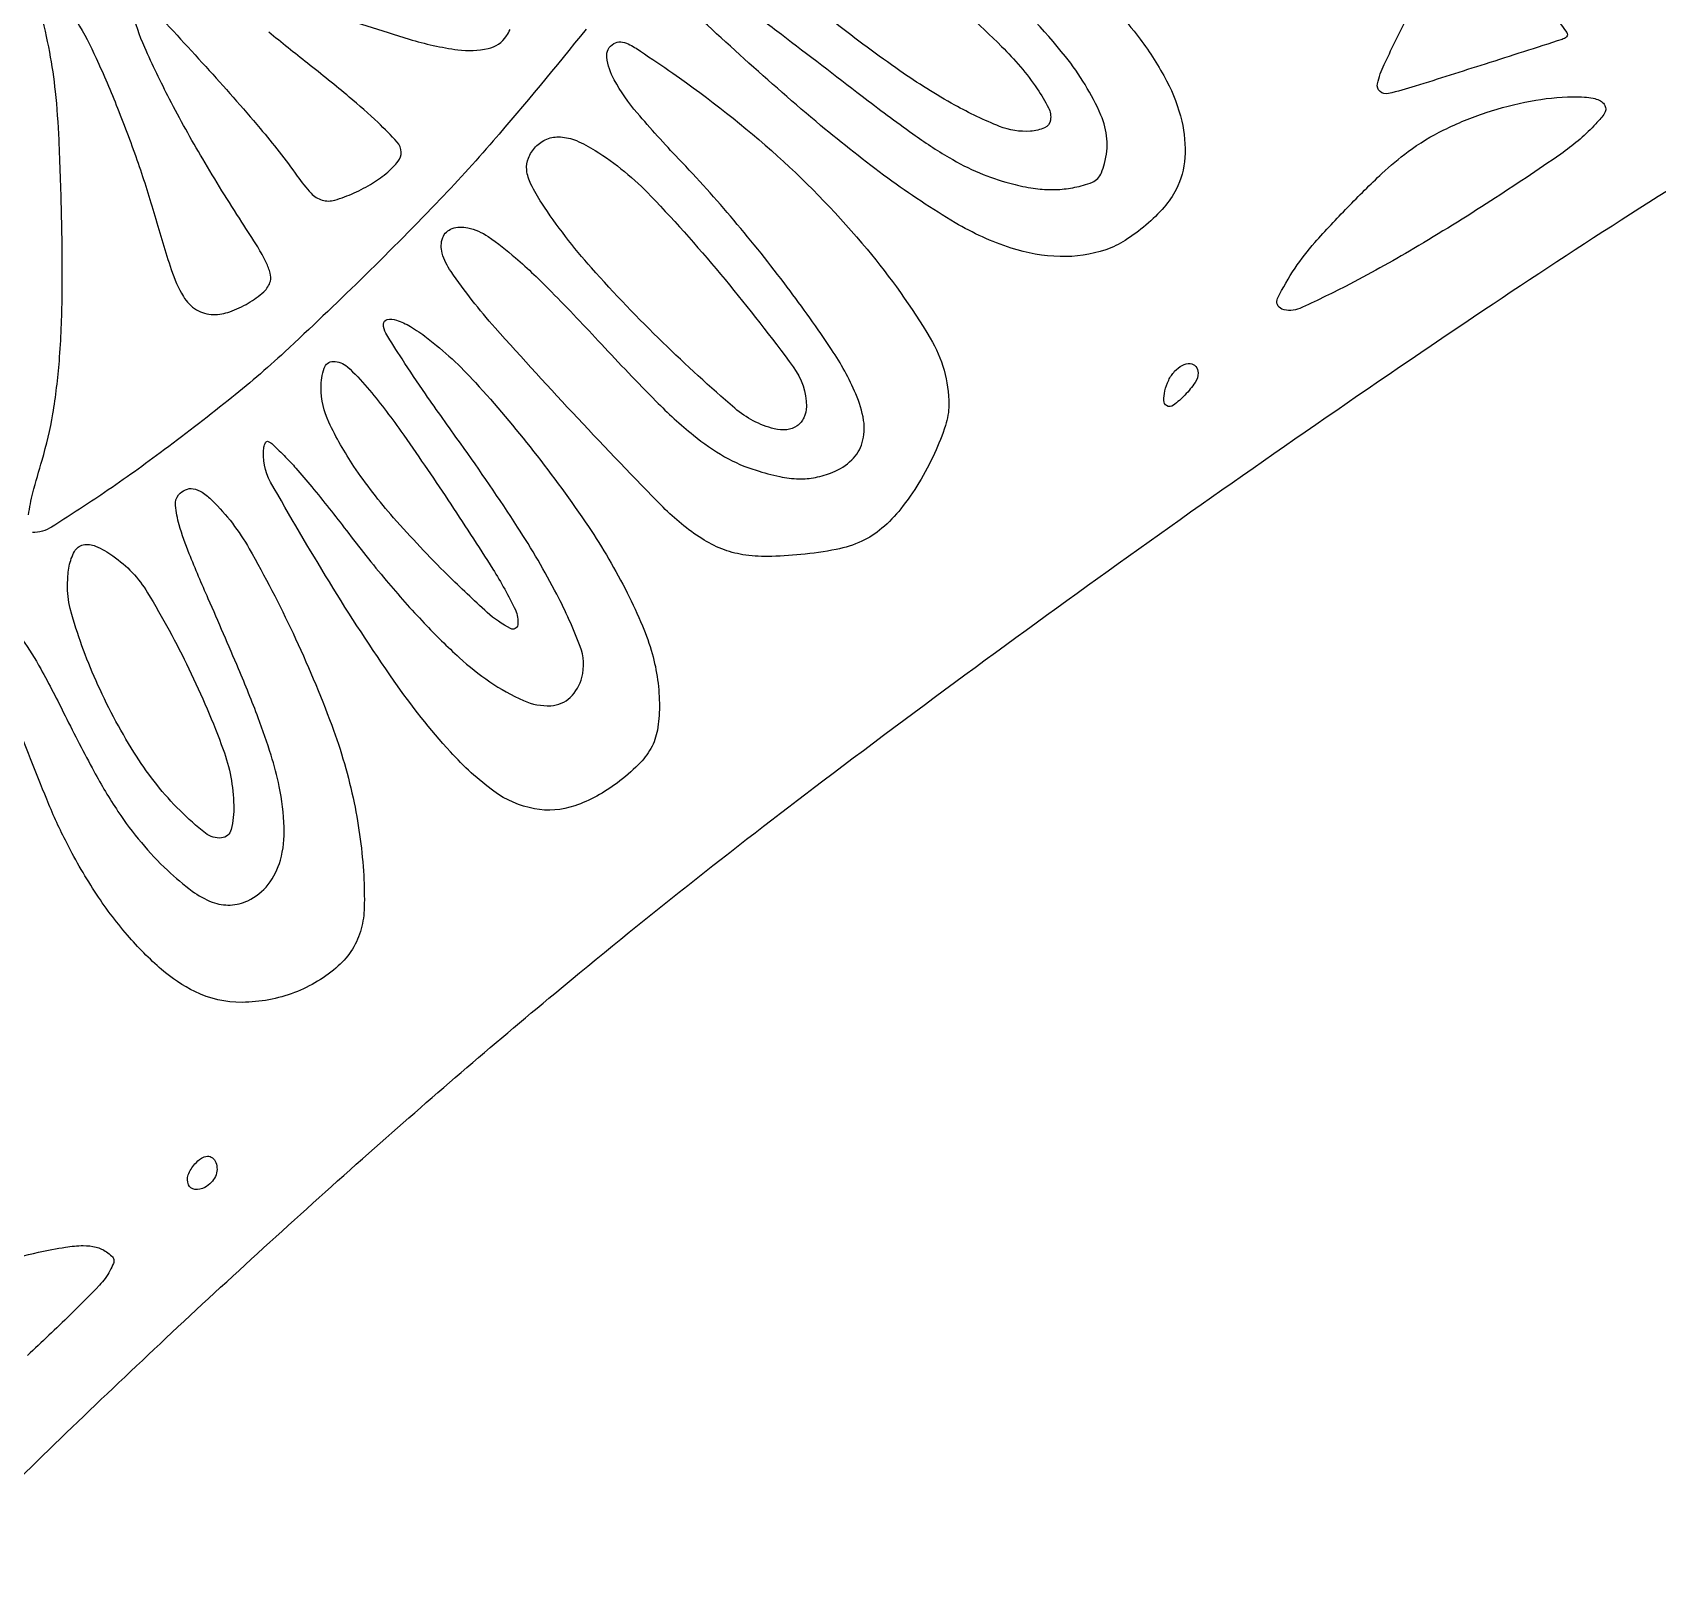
# Model space of a CAD drawing. Header units: inches. Extents: x 0 to 5940, y 0 to 4205.
# Drawn here: x 5486.68 to 5512.86, y 715.4 to 740.14 of the extents above; entities that cross this region are included whole.
import ezdxf

# ---------------------------------------------------------------- set-up
doc = ezdxf.new("R2010")
doc.units = ezdxf.units.IN
doc.header["$LTSCALE"] = 50
doc.header["$MEASUREMENT"] = 0

# ---------------------------------------------------------------- blocks, each defined once
blk = doc.blocks.new('JACZ-COO-GE-001-CAR-LOGO-R00')
at = {"color": 8}
for points in [[(5694.27, 2201.08, -0.010318), (5729.1, 2236.87, -0.006555), (5771.05, 2277.16, -0.006451), (5815.26, 2317.46, -0.008236), (5857.07, 2353.39, -0.011554), (5917.3, 2401.14, -0.007023), (5990.57, 2454.91, -0.007007), (6065.78, 2506.93, -0.010955), (6132.07, 2549.34, 0.000596)], [(5976.78, 2580.96, -0.040974), (5988.53, 2567.77, -0.040354), (5994.5, 2558.36, -0.062534), (5997.88, 2549.36, -0.075013), (5998.58, 2541.13, -0.102069), (5996.61, 2533.96, -0.062285), (5993.94, 2530.03, -0.035554), (5989.85, 2525.99, -0.035479), (5985.21, 2522.55, -0.059527), (5980.84, 2520.45, -0.089226), (5970.56, 2518.9, -0.072525), (5959.56, 2520.81, -0.054657), (5947.02, 2526.51, -0.024471), (5931.88, 2536.52, -0.015977), (5916.76, 2548.39, -0.009732), (5899.63, 2563.32, -0.003526), (5883.13, 2578.48, -0.209764)], [(5899.58, 2575.12, -0.005125), (5907.98, 2568.84, -0.000639), (5926.07, 2554.98, 0.007585), (5937.49, 2546.48, 0.022755), (5945.63, 2541.16, 0.032121), (5952.43, 2537.71, 0.037617), (5959.27, 2535.37, 0.021968), (5964, 2534.35, 0.03503), (5968.12, 2533.95, 0.038574), (5971.95, 2534.15, 0.035907), (5975.79, 2534.92, 0.033918), (5977.82, 2535.64, 0.099072), (5979.03, 2536.47, 0.0961), (5979.85, 2537.73, 0.030766), (5980.56, 2539.85, 0.171184), (5979.74, 2550.69, 0.064976), (5971.76, 2563.85, 0.038335), (5955.85, 2580.88, 0.010762)], [(5864.08, 2570, -0.008335), (5843.21, 2544.88, -0.014377), (5830.42, 2530.84, -0.007134), (5813.46, 2513.74, -0.007027), (5796.41, 2497.5, -0.018723), (5783.66, 2486.56, -0.00748), (5768.44, 2474.82, -0.012042), (5755.08, 2465.32, -0.008952), (5744.03, 2458.15, -0.138188), (5739.71, 2456.89, -0.397343)], [(5738.86, 2460.87, -0.030391), (5739.83, 2465.84, -0.009308), (5741.9, 2473.2, 0.031585), (5744.3, 2483.55, 0.021825), (5745.77, 2495.49, 0.01732), (5746.4, 2510.12, 0.008344), (5746.26, 2528.88, 0.004711), (5745.71, 2545.16, 0.015205), (5744.91, 2555.96, 0.020503), (5743.61, 2564.83, 0.016366), (5741.52, 2574.26, -0.007609)], [(5749.75, 2571.68, -0.027254), (5754.03, 2563.51, -0.011878), (5758.85, 2552.24, -0.011614), (5763.47, 2539.86, -0.014043), (5767.21, 2528.04, 0.009396), (5770.9, 2515.97, 0.055313), (5773.63, 2509.95, 0.120578), (5776.56, 2506.97, 0.139457), (5780.39, 2505.88, 0.085652), (5784.07, 2506.51, 0.047787), (5788.21, 2508.45, 0.048006), (5791.69, 2510.98, 0.151197), (5793.17, 2513.42, 0.131141), (5793.14, 2515.16, 0.043486), (5792.23, 2517.58, 0.025678), (5790.32, 2521.06, 0.006142), (5786.79, 2526.63, -0.010733), (5777.97, 2540.86, -0.013924), (5770.53, 2554.28, -0.015037), (5764.94, 2565.91, -0.046977), (5762.18, 2574.13, -0.025724)], [(5765.71, 2575.66, -0.00282), (5778.67, 2561.58, -0.008576), (5790.88, 2547.69, -0.021199), (5799.21, 2536.99, 0.031197), (5802.33, 2533.14, 0.135213), (5804.8, 2531.6, 0.143741), (5807.63, 2531.59, 0.036898), (5811.96, 2533.2, 0.029294), (5816.14, 2535.42, 0.041424), (5819.55, 2537.9, 0.048351), (5821.87, 2540.33, 0.167918), (5822.57, 2542.36, 0.187999), (5821.69, 2544.62, 0.017033), (5817.36, 2549.01, 0.01665), (5810.9, 2554.75, 0.006329), (5801.53, 2562.33, -0.004181), (5792.8, 2569.33, -0.010676)], [(5805.41, 2573.91, 0.008332), (5824.35, 2567.76, 0.041196), (5835.29, 2565.37, 0.085768), (5842.08, 2565.64, 0.197764), (5846.22, 2568.47, 0.041615), (5847.02, 2569.94, 0.084522)], [(5941.85, 2580.69, -0.010836), (5957.44, 2566.11, -0.049238), (5965.43, 2556.6, -0.032614), (5967.97, 2552.32, -0.158284), (5968.4, 2549.56, -0.255564), (5967.09, 2547.86, -0.085028), (5963.91, 2547.08, -0.11406), (5956.98, 2548.15, -0.031273), (5946.93, 2552.94, -0.025853), (5934.57, 2560.66, -0.013461), (5919.96, 2571.47, -0.004416)], [(5737.44, 2432.88, -0.032353), (5741.59, 2426.3, -0.009654), (5747.07, 2415.75, 0.009399), (5753.53, 2403.28, 0.022014), (5758.94, 2394.27, 0.028023), (5764.19, 2387.24, 0.03043), (5770.06, 2381.03, 0.026848), (5775.6, 2376.38, 0.070759), (5780.13, 2373.89, 0.100202), (5784.17, 2373.23, 0.102261), (5788.11, 2374.2, 0.115542), (5792.67, 2377.84, 0.099809), (5795.43, 2383.33, 0.07717), (5796.27, 2390.69, 0.040375), (5795.16, 2399.88, 0.025709), (5793.34, 2406.9, 0.014227), (5790.45, 2415.27, 0.00995), (5786.03, 2426.27, 0.003411), (5779.22, 2442.03, -0.007228), (5774.94, 2452.14, -0.027153), (5772.7, 2458.65, -0.042732), (5771.85, 2463, -0.202519), (5772.57, 2465.38, -0.117342), (5774.1, 2466.53, -0.145031), (5775.86, 2466.75, -0.107217), (5777.86, 2465.95, -0.046416), (5780.09, 2464.13, -0.069058), (5788.43, 2453.27, -0.0195), (5798.26, 2434.28, -0.020393), (5806.96, 2413.61, -0.03833), (5811.98, 2396.21, -0.018233), (5813.36, 2388.03, -0.018775), (5814.13, 2379.85, -0.019422), (5814.26, 2372.66, -0.060452), (5813.57, 2367.88, -0.145757), (5808.43, 2359.54, -0.092113), (5798.59, 2353.57, -0.088193), (5786.82, 2351.36, -0.116881), (5776.24, 2353.77, -0.064673), (5768.73, 2358.74, -0.037106), (5761.06, 2366.46, -0.033309), (5753.7, 2376.31, -0.026837), (5747.12, 2387.77, -0.021258), (5742.93, 2397.02, -0.003535), (5735.76, 2415.2, -0.000626)], [(5723.76, 2288.99, -0.066999), (5741.09, 2295.22, -0.0116), (5747.15, 2296.37, -0.039473), (5751.15, 2296.72, -0.062299), (5754.03, 2296.37, -0.092511), (5756.34, 2295.32, -0.030478), (5757.59, 2294.34, -0.164702), (5758, 2293.59, -0.146364), (5757.91, 2292.7, -0.022478), (5757.14, 2291.07, -0.069917), (5754.78, 2287.8, -0.007539), (5748.19, 2281.15, -0.007101), (5738.62, 2272.04, -0.002459)]]:
    blk.add_lwpolyline(points, format="xyb", dxfattribs=at)
for points in [[(6070.71, 2586.07, -0.010952), (6075.81, 2580.3, -0.012403), (6080.43, 2574.54, -0.005055), (6084.37, 2569.27, -0.369816), (6084.29, 2568.27, -0.119465), (6083.34, 2567.69, -0.000231), (6066.03, 2562.15, -0.001283), (6050.34, 2557.19, -0.015911), (6044.32, 2555.51, -0.242913), (6042.43, 2555.97, -0.278195), (6041.86, 2557.72, -0.05353), (6043.37, 2562.06, -0.005632), (6048.08, 2571.75, -0.013307), (6052.85, 2580.68, -0.032779), (6056.94, 2586.88, -0.04449), (6060.46, 2590.76, -0.188326), (6063.33, 2591.88, -0.142908), (6064.46, 2591.55, -0.024712), (6066.29, 2590.25, -0.023954), (6068.43, 2588.39, -0.01582)], [(5883.55, 2560.11, -0.032129), (5907.11, 2541.46, -0.035681), (5927.21, 2520.55, -0.038081), (5941.41, 2500.57, -0.136353), (5945.57, 2485.62, -0.079725), (5944.82, 2480.97, -0.028504), (5942.35, 2474.7, -0.027765), (5938.86, 2468.1, -0.031973), (5934.79, 2462.25, -0.048294), (5930.56, 2457.87, -0.069276), (5926.01, 2454.96, -0.058807), (5920.29, 2453.11, -0.025187), (5912.33, 2451.95, -0.019398), (5904.88, 2451.54, -0.044189), (5899.27, 2451.94, -0.054404), (5894.58, 2453.23, -0.048304), (5890.07, 2455.54, -0.056424), (5881.37, 2462.62, -0.005274), (5862.23, 2482.59, -0.006755), (5843.65, 2502.92, -0.0307), (5833.75, 2515.53, -0.078481), (5831.77, 2519.66, -0.165162), (5831.9, 2523.17, -0.223253), (5834, 2525.2, -0.136966), (5837.5, 2525.39, -0.097264), (5842.1, 2523.39, -0.028142), (5848.25, 2518.62, -0.019926), (5856.32, 2511, -0.006647), (5867.53, 2499.24, 0.007689), (5879.78, 2486.43, 0.026924), (5888.22, 2478.75, 0.041322), (5895.21, 2473.95, 0.054973), (5902.27, 2470.89, 0.021644), (5907.63, 2469.48, 0.047106), (5911.86, 2468.98, 0.055957), (5915.61, 2469.31, 0.045468), (5919.49, 2470.46, 0.09619), (5923.76, 2473.21, 0.130502), (5926.13, 2477.11, 0.113397), (5926.44, 2482.11, 0.061395), (5924.69, 2488.05, 0.045157), (5919.23, 2498.05, 0.013956), (5909.28, 2512.05, 0.01391), (5897.29, 2527.07, 0.015426), (5884.88, 2540.88, -0.014205), (5875.57, 2551.19, -0.048516), (5870.4, 2558.59, -0.099377), (5868.75, 2563.68, -0.301747), (5870.32, 2566.77, -0.143404), (5871.86, 2567.13, -0.103198), (5873.57, 2566.67, -0.032325), (5876.34, 2565.04, -0.002426)], [(6092.6, 2553.34, -0.11247), (6093.09, 2552.37, -0.161882), (6093.02, 2551.43, -0.079256), (6092.28, 2550.24, -0.01349), (6090.48, 2548.27, -0.04933), (6083.04, 2541.94, -0.008135), (6067.35, 2531.44, -0.009559), (6050.02, 2520.71, -0.014978), (6034.68, 2512.22, -0.013697), (6024.4, 2507.28, -0.193571), (6020.4, 2507.13, -0.447291), (6019.43, 2509.52, -0.03402), (6023.34, 2516.29, -0.033578), (6027.81, 2522.06, -0.010931), (6035.14, 2529.96, -0.011063), (6042.87, 2537.59, -0.030463), (6048.74, 2542.49, -0.04444), (6056.75, 2547.36, -0.033976), (6066.25, 2551.26, -0.033852), (6076.23, 2553.84, -0.042923), (6085.7, 2554.8, -0.016633), (6088.34, 2554.75, -0.039073), (6090.29, 2554.49, -0.054256), (6091.69, 2554.03, -0.113739)], [(5866.12, 2542.76, -0.061915), (5878.66, 2532.5, -0.017883), (5895.3, 2513.73, -0.013016), (5910.64, 2494.11, -0.160749), (5913.57, 2485.23, -0.107374), (5913.02, 2482.71, -0.134362), (5911.5, 2480.89, -0.126082), (5909.18, 2480.02, -0.088458), (5906.37, 2480.21, -0.117117), (5897.48, 2484.83, -0.014588), (5881.32, 2499.63, -0.018361), (5865.32, 2516.35, -0.036111), (5854.12, 2530.94, -0.029965), (5851.69, 2535.16, -0.088719), (5850.75, 2538.36, -0.124412), (5851.12, 2541.04, -0.092183), (5852.74, 2543.56, -0.109713), (5855.29, 2545.3, -0.110293), (5858.33, 2545.79, -0.084794), (5861.92, 2544.95, -0.041039)], [(5828.28, 2500.71, -0.044023), (5839.23, 2490.62, -0.017984), (5852.3, 2475.15, -0.018098), (5864.61, 2458.26, -0.031889), (5873.33, 2443.36, -0.016891), (5876.73, 2435.98, -0.030443), (5878.93, 2429.7, -0.035027), (5880.16, 2423.85, -0.034147), (5880.57, 2417.84, -0.043744), (5880.1, 2412.5, -0.082809), (5878.66, 2408.43, -0.074187), (5875.86, 2404.77, -0.029431), (5871.05, 2400.63, -0.079257), (5861.54, 2395.52, -0.130689), (5852.5, 2394.84, -0.112955), (5843.4, 2398.79, -0.050232), (5833.63, 2407.62, -0.031996), (5820.97, 2423.55, -0.014586), (5806.42, 2445.83, -0.008535), (5793.22, 2468.25, -0.165447), (5791.74, 2476.06, -0.086004), (5792.1, 2477.17, -0.39652), (5792.69, 2477.38, -0.085665), (5793.73, 2476.67, -0.004674), (5796.59, 2473.88, -0.019027), (5798.91, 2471.38, -0.00494), (5802.46, 2467.18, -0.005016), (5806.41, 2462.3, -0.0051), (5810.24, 2457.38, 0.011317), (5819.18, 2446.17, 0.015625), (5827.74, 2436.55, 0.017673), (5835.62, 2428.8, 0.03555), (5842.45, 2423.39, 0.045184), (5850.05, 2419.15, 0.117202), (5856.17, 2418, 0.18098), (5860.54, 2419.88, 0.141136), (5863.16, 2424.38, 0.153199), (5862.76, 2431.33, 0.029211), (5857.52, 2443.03, 0.024461), (5848.72, 2458.12, 0.011165), (5835.85, 2476.98, -0.003131), (5828.02, 2488.05, -0.008911), (5822.76, 2495.9, -0.007417), (5819.14, 2501.68, -0.136748), (5818.57, 2503.74, -0.36234), (5819.41, 2504.75, -0.121132), (5821.48, 2504.62, -0.059975), (5824.63, 2503.21, -0.028912)], [(5814.94, 2489.5, -0.021487), (5822.47, 2479.72, -0.006489), (5833.06, 2464.24, -0.006028), (5843.15, 2448.68, -0.029538), (5848.21, 2439.51, -0.146236), (5848.73, 2436.16, -0.51805), (5847.13, 2435.33, -0.064677), (5841.88, 2438.97, -0.010891), (5832.98, 2447.38, -0.017856), (5820.85, 2460.24, -0.031582), (5811.95, 2471.78, -0.038623), (5806.3, 2481.71, -0.11034), (5804.57, 2489.43, -0.077299), (5805.26, 2493.84, -0.324492), (5807.29, 2495.34, -0.187679), (5810.48, 2494.13, -0.034249)], [(6001.57, 2492.8, -0.151256), (6000.9, 2490.63, -0.040894), (5998.61, 2487.81, -0.038805), (5996.02, 2485.5, -0.310781), (5994.5, 2485.42, -0.254459), (5993.86, 2486.54, -0.062666), (5994.09, 2488.71, -0.056497), (5994.96, 2491.14, -0.069592), (5996.3, 2493.13, -0.084852), (5998, 2494.47, -0.141105), (5999.77, 2494.86, -0.203837), (6001.05, 2494.22, -0.177963)], [(5757.82, 2451.65, -0.105462), (5765.58, 2443.4, -0.023445), (5774.87, 2426.29, -0.024477), (5782.58, 2408.16, -0.083319), (5784.95, 2395.6, -0.064073), (5784.37, 2390.19, -0.32022), (5782.2, 2388.3, -0.19322), (5778.59, 2389.36, -0.029412), (5772.88, 2394.44, -0.054961), (5763.1, 2406.64, -0.035114), (5754.44, 2422.65, -0.034563), (5748.55, 2438.48, -0.118709), (5748, 2449.36, -0.079406), (5749.18, 2452.66, -0.212871), (5751.12, 2454.13, -0.16483), (5753.92, 2453.86, -0.045503)], [(5780.93, 2315.38, -0.100771), (5781.19, 2313.83, -0.096872), (5780.83, 2312.27, -0.090247), (5779.87, 2310.88, -0.074583), (5778.43, 2309.8, -0.145864), (5776.2, 2309.35, -0.277996), (5774.77, 2310.39, -0.192509), (5774.73, 2312.6, -0.093535), (5776.22, 2315.05, -0.057567), (5777.68, 2316.33, -0.134677), (5779.04, 2316.81, -0.189888), (5780.15, 2316.45, -0.131629)]]:
    blk.add_lwpolyline(points, format="xyb", close=True, dxfattribs=at)

msp = doc.modelspace()

# ---------------------------------------------------------------- block references
at = {"xscale": 0.07174195398747743, "yscale": 0.07174195398747743, "zscale": 0.07174195398747743}
msp.add_blockref('JACZ-COO-GE-001-CAR-LOGO-R00', (5074.895, 555.821), dxfattribs=at)

doc.saveas('drawing.dxf')
